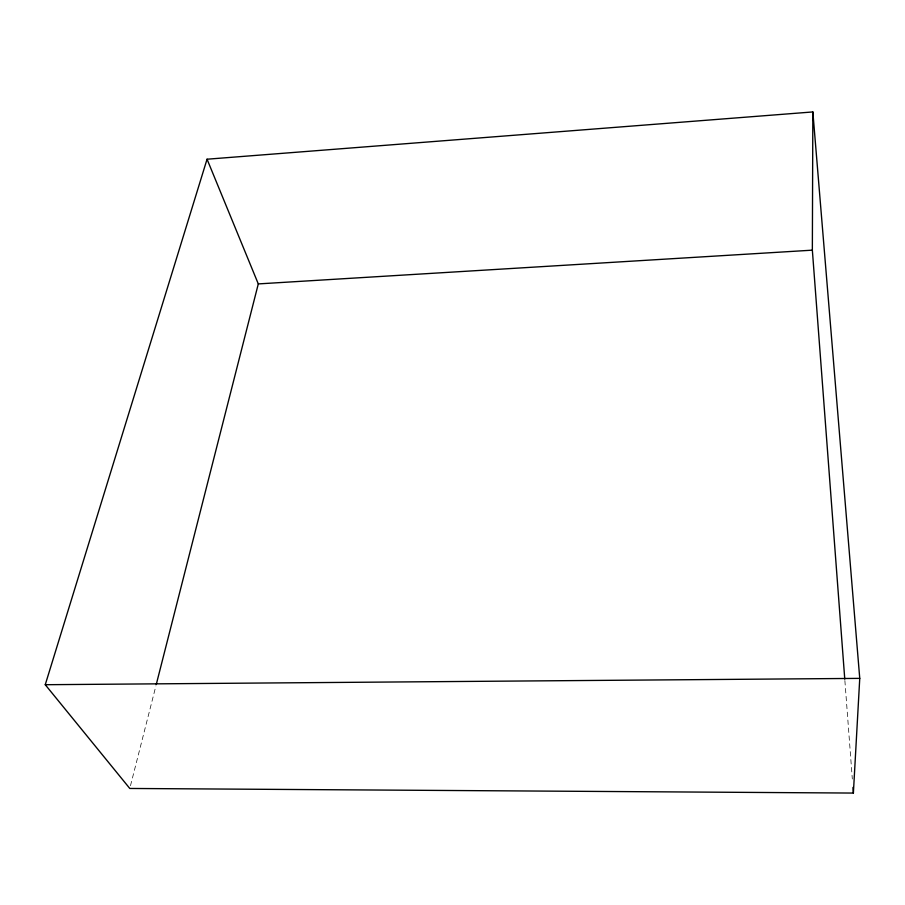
<?xml version="1.0" encoding="UTF-8"?>
<svg xmlns="http://www.w3.org/2000/svg" width="905" height="905" viewBox="0 0 905 905"><rect width="100%" height="100%" fill="white"/><g stroke="black" fill="none" stroke-linecap="round" stroke-linejoin="round"><path stroke-width="0.68" stroke-dasharray="4.53 3.39" d="M130.478 785.721L155.909 685.9M844.874 680.549L852.318 779.001"/><path stroke-width="1.36" d="M844.772 679.135L812.351 250.165L812.848 111.937L207.053 159.212L45.25 684.712L129.788 788.459L853.381 793.063L859.75 678.377L812.848 111.937M156.248 684.531L258.298 283.91L207.053 159.212M258.298 283.91L812.351 250.165M45.25 684.712L859.75 678.377M852.951 787.441L853.381 793.063"/></g></svg>
